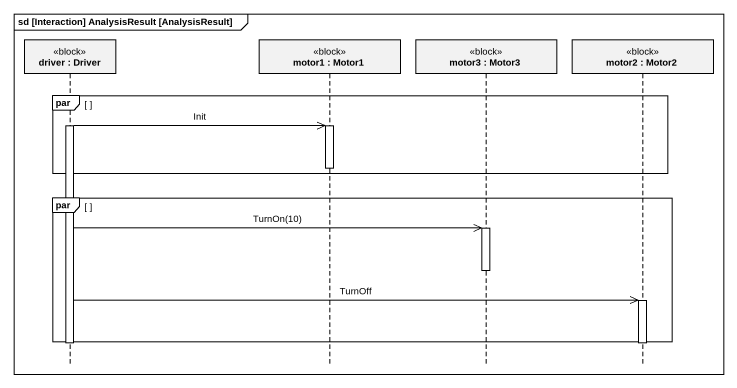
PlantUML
@startuml
mainframe sd [Interaction] AnalysisResult [AnalysisResult]
hide footbox
participant "driver : Driver" as driver <<block>>
participant "motor1 : Motor1" as motor1 <<block>>
participant "motor3 : Motor3" as motor3 <<block>>
participant "motor2 : Motor2" as motor2 <<block>>

par
  activate driver
  driver ->> motor1 : Init
  activate motor1
  deactivate motor1
end
par
  driver ->> motor3 : TurnOn(10)
  activate motor3
  deactivate motor3
  driver ->> motor2 : TurnOff
  activate motor2
end
deactivate motor2
deactivate driver
@enduml
